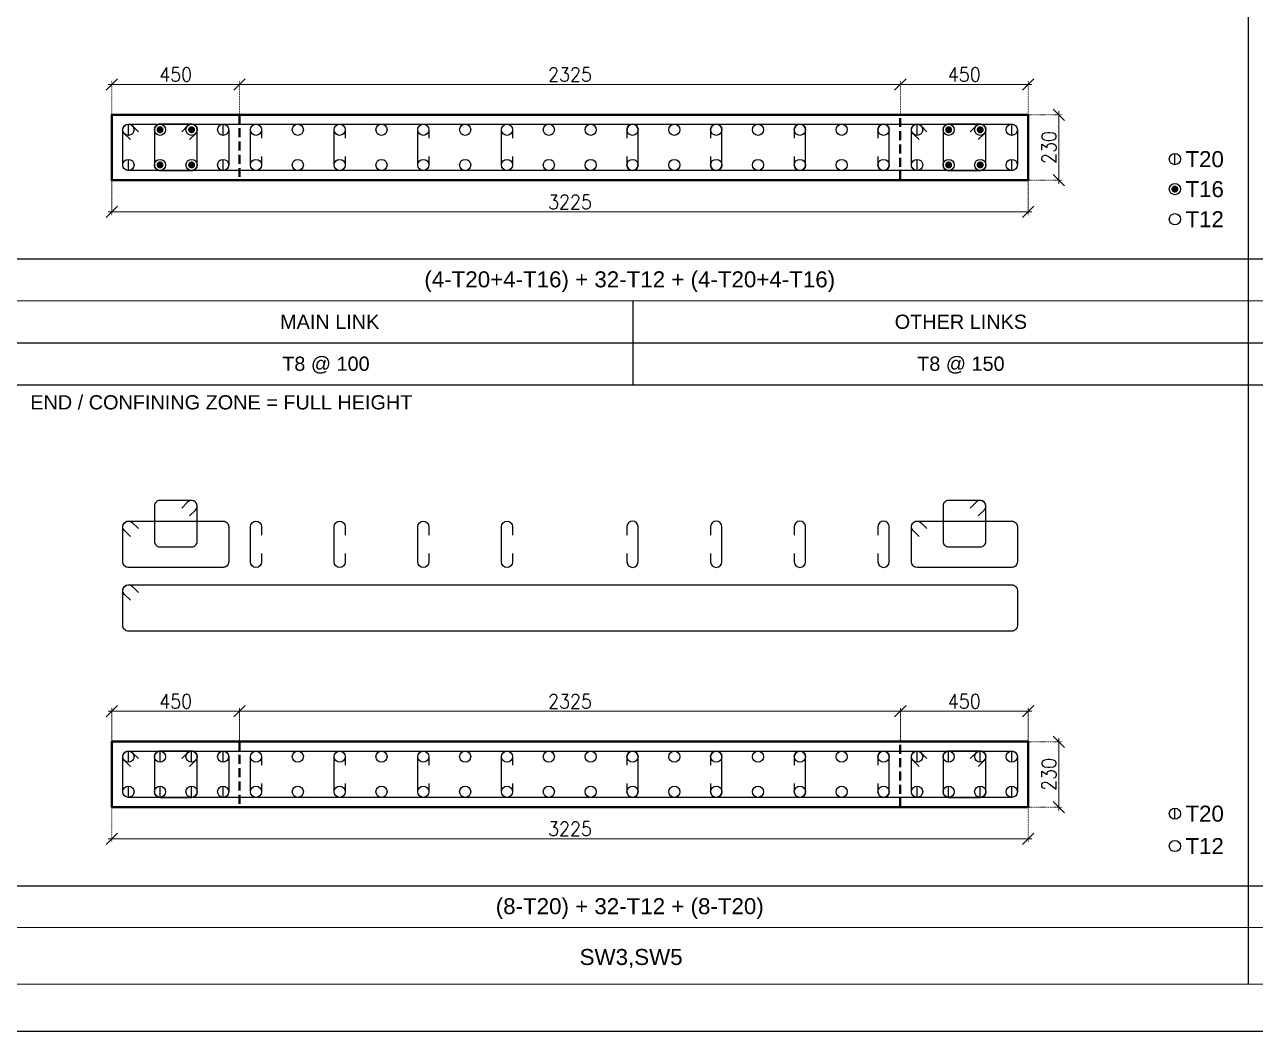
# Model space of a CAD drawing. Header units: millimetres. Extents: x 149548 to 2112824, y -1657616 to -1354760.
# Drawn here: x 2014641 to 2031964, y -1657616 to -1643452 of the extents above; entities that cross this region are included whole.
import ezdxf
from ezdxf.enums import TextEntityAlignment as Align

# ---------------------------------------------------------------- set-up
doc = ezdxf.new("R2010")
doc.units = ezdxf.units.MM
doc.header["$MEASUREMENT"] = 0
doc.header["$PDMODE"] = 98
doc.linetypes.add('DOT', pattern=[0.25, 0, -0.25])
doc.linetypes.add('HIDDEN', pattern=[0.375, 0.25, -0.125])
for name, color, linetype in [('Columns', 90, 'Continuous'), ('s_hatch_25', 13, 'Continuous'), ('s_hatch_50', 43, 'Continuous'), ('s_rebar_link', 225, 'Continuous'), ('s_rebar_linkexp', 155, 'Continuous'), ('TEXT', 43, 'Continuous')]:
    doc.layers.add(name, color=color, linetype=linetype)
doc.layers.add('s-dm', color=171, linetype='Continuous', lineweight=15)
doc.layers.add('s_text', color=20, linetype='Continuous', lineweight=9)
doc.styles.add('ARIAL', font='arial.ttf')
doc.styles.add('RS', font='romans.shx', dxfattribs={"width": 0.9})
doc.dimstyles.new('Maheboob', dxfattribs={"dimtxt": 100, "dimasz": 100, "dimexe": 0, "dimexo": 0, "dimgap": 50, "dimtad": 1, "dimdec": 0, "dimdsep": 46, "dimtxsty": 'RS', "dimblk": 'ME', "dimcen": 225, "dimdle": 25, "dimclrd": 256, "dimclre": 256, "dimclrt": 7, "dimadec": 1, "dimazin": 1, "dimtfac": 1, "dimtdec": 0, "dimtmove": 0, "dimatfit": 0, "dimldrblk": 'ME', "dimfxl": 1, "dimlwd": -1, "dimlwe": -1, "dimarcsym": 0})

# ---------------------------------------------------------------- blocks, each defined once
blk = doc.blocks.new('_Oblique')
at = {"color": 0, "linetype": 'ByBlock', "lineweight": -2}
blk.add_line((-0.5, -0.5), (0.5, 0.5), dxfattribs=at)
blk = doc.blocks.new('*D1631')
at = {"layer": 'Defpoints', "color": 0}
for p in [(2028767, -1653541), (2028767, -1654461), (2029199, -1654461)]:
    blk.add_point(p, dxfattribs=at)
at = {"layer": 's-dm'}
blk.add_line((2029199, -1653491), (2029199, -1654511), dxfattribs=at)
at = {"layer": 's-dm', "linetype": 'DOT'}
for p, q in [((2028767, -1653541), (2029249, -1653541)), ((2028767, -1654461), (2029249, -1654461))]:
    blk.add_line(p, q, dxfattribs=at)
at = {"layer": 's-dm', "xscale": 160, "yscale": 160, "zscale": 160}
for p, rotation in [((2029199, -1653541), 90), ((2029199, -1654461), 270)]:
    blk.add_blockref('_Oblique', p, dxfattribs=dict(at, rotation=rotation))
at = {"layer": 's-dm', "color": 7, "insert": (2029059, -1654001), "char_height": 200, "attachment_point": 5, "rotation": 90, "style": 'RS'}
blk.add_mtext('230', dxfattribs=at)
blk = doc.blocks.new('ME')
at = {"layer": 's-dm', "color": 2, "ltscale": 50}
for p, q in [((0, -1.04), (0, 1.04)), ((-1.04, 0), (1.04, 0))]:
    blk.add_line(p, q, dxfattribs=at)
blk.add_lwpolyline([(0.74, 0.74), (-0.74, -0.74)], dxfattribs=at)
blk = doc.blocks.new('*D1632')
at = {"layer": 'Defpoints', "color": 0}
for p in [(2015867, -1654461), (2028767, -1654461), (2015867, -1654906)]:
    blk.add_point(p, dxfattribs=at)
at = {"layer": 's-dm', "linetype": 'DOT'}
for p, q in [((2015867, -1654461), (2015867, -1654956)), ((2028767, -1654461), (2028767, -1654956))]:
    blk.add_line(p, q, dxfattribs=at)
at = {"layer": 's-dm'}
blk.add_line((2028817, -1654906), (2015817, -1654906), dxfattribs=at)
at = {"layer": 's-dm', "xscale": 160, "yscale": 160, "zscale": 160, "rotation": 180}
blk.add_blockref('_Oblique', (2015867, -1654906), dxfattribs=at)
at = {"layer": 's-dm', "xscale": 160, "yscale": 160, "zscale": 160}
blk.add_blockref('_Oblique', (2028767, -1654906), dxfattribs=at)
at = {"layer": 's-dm', "color": 7, "insert": (2022317, -1654766), "char_height": 200, "attachment_point": 5, "style": 'RS'}
blk.add_mtext('3225', dxfattribs=at)
blk = doc.blocks.new('*D1638')
at = {"layer": 'Defpoints', "color": 0}
for p in [(2017667, -1653113), (2015867, -1653541), (2017667, -1653541)]:
    blk.add_point(p, dxfattribs=at)
at = {"layer": 's-dm'}
blk.add_line((2015817, -1653113), (2017717, -1653113), dxfattribs=at)
at = {"layer": 's-dm', "linetype": 'DOT'}
for p, q in [((2015867, -1653541), (2015867, -1653063)), ((2017667, -1653541), (2017667, -1653063))]:
    blk.add_line(p, q, dxfattribs=at)
at = {"layer": 's-dm', "xscale": 160, "yscale": 160, "zscale": 160, "rotation": 180}
blk.add_blockref('_Oblique', (2015867, -1653113), dxfattribs=at)
at = {"layer": 's-dm', "xscale": 160, "yscale": 160, "zscale": 160}
blk.add_blockref('_Oblique', (2017667, -1653113), dxfattribs=at)
at = {"layer": 's-dm', "color": 7, "insert": (2016767, -1652973), "char_height": 200, "attachment_point": 5, "style": 'RS'}
blk.add_mtext('450', dxfattribs=at)
blk = doc.blocks.new('*D1639')
at = {"layer": 'Defpoints', "color": 0}
for p in [(2026967, -1653113), (2017667, -1653541), (2026967, -1653541)]:
    blk.add_point(p, dxfattribs=at)
at = {"layer": 's-dm'}
blk.add_line((2017617, -1653113), (2027017, -1653113), dxfattribs=at)
at = {"layer": 's-dm', "linetype": 'DOT'}
for p, q in [((2017667, -1653541), (2017667, -1653063)), ((2026967, -1653541), (2026967, -1653063))]:
    blk.add_line(p, q, dxfattribs=at)
at = {"layer": 's-dm', "xscale": 160, "yscale": 160, "zscale": 160, "rotation": 180}
blk.add_blockref('_Oblique', (2017667, -1653113), dxfattribs=at)
at = {"layer": 's-dm', "xscale": 160, "yscale": 160, "zscale": 160}
blk.add_blockref('_Oblique', (2026967, -1653113), dxfattribs=at)
at = {"layer": 's-dm', "color": 7, "insert": (2022317, -1652973), "char_height": 200, "attachment_point": 5, "style": 'RS'}
blk.add_mtext('2325', dxfattribs=at)
blk = doc.blocks.new('*D1640')
at = {"layer": 'Defpoints', "color": 0}
for p in [(2028767, -1653113), (2026967, -1653541), (2028767, -1653541)]:
    blk.add_point(p, dxfattribs=at)
at = {"layer": 's-dm'}
blk.add_line((2026917, -1653113), (2028817, -1653113), dxfattribs=at)
at = {"layer": 's-dm', "linetype": 'DOT'}
for p, q in [((2026967, -1653541), (2026967, -1653063)), ((2028767, -1653541), (2028767, -1653063))]:
    blk.add_line(p, q, dxfattribs=at)
at = {"layer": 's-dm', "xscale": 160, "yscale": 160, "zscale": 160, "rotation": 180}
blk.add_blockref('_Oblique', (2026967, -1653113), dxfattribs=at)
at = {"layer": 's-dm', "xscale": 160, "yscale": 160, "zscale": 160}
blk.add_blockref('_Oblique', (2028767, -1653113), dxfattribs=at)
at = {"layer": 's-dm', "color": 7, "insert": (2027867, -1652973), "char_height": 200, "attachment_point": 5, "style": 'RS'}
blk.add_mtext('450', dxfattribs=at)
blk = doc.blocks.new('*D1597')
at = {"layer": 'Defpoints', "color": 0}
for p in [(2028767, -1644721), (2028767, -1645641), (2029199, -1645641)]:
    blk.add_point(p, dxfattribs=at)
at = {"layer": 's-dm'}
blk.add_line((2029199, -1644671), (2029199, -1645691), dxfattribs=at)
at = {"layer": 's-dm', "linetype": 'DOT'}
for p, q in [((2028767, -1644721), (2029249, -1644721)), ((2028767, -1645641), (2029249, -1645641))]:
    blk.add_line(p, q, dxfattribs=at)
at = {"layer": 's-dm', "xscale": 160, "yscale": 160, "zscale": 160}
for p, rotation in [((2029199, -1644721), 90), ((2029199, -1645641), 270)]:
    blk.add_blockref('_Oblique', p, dxfattribs=dict(at, rotation=rotation))
at = {"layer": 's-dm', "color": 7, "insert": (2029059, -1645181), "char_height": 200, "attachment_point": 5, "rotation": 90, "style": 'RS'}
blk.add_mtext('230', dxfattribs=at)
blk = doc.blocks.new('*D1598')
at = {"layer": 'Defpoints', "color": 0}
for p in [(2015867, -1645641), (2028767, -1645641), (2015867, -1646087)]:
    blk.add_point(p, dxfattribs=at)
at = {"layer": 's-dm', "linetype": 'DOT'}
for p, q in [((2015867, -1645641), (2015867, -1646137)), ((2028767, -1645641), (2028767, -1646137))]:
    blk.add_line(p, q, dxfattribs=at)
at = {"layer": 's-dm'}
blk.add_line((2028817, -1646087), (2015817, -1646087), dxfattribs=at)
at = {"layer": 's-dm', "xscale": 160, "yscale": 160, "zscale": 160, "rotation": 180}
blk.add_blockref('_Oblique', (2015867, -1646087), dxfattribs=at)
at = {"layer": 's-dm', "xscale": 160, "yscale": 160, "zscale": 160}
blk.add_blockref('_Oblique', (2028767, -1646087), dxfattribs=at)
at = {"layer": 's-dm', "color": 7, "insert": (2022317, -1645947), "char_height": 200, "attachment_point": 5, "style": 'RS'}
blk.add_mtext('3225', dxfattribs=at)
blk = doc.blocks.new('*D1604')
at = {"layer": 'Defpoints', "color": 0}
for p in [(2017667, -1644294), (2015867, -1644721), (2017667, -1644721)]:
    blk.add_point(p, dxfattribs=at)
at = {"layer": 's-dm'}
blk.add_line((2015817, -1644294), (2017717, -1644294), dxfattribs=at)
at = {"layer": 's-dm', "linetype": 'DOT'}
for p, q in [((2015867, -1644721), (2015867, -1644244)), ((2017667, -1644721), (2017667, -1644244))]:
    blk.add_line(p, q, dxfattribs=at)
at = {"layer": 's-dm', "xscale": 160, "yscale": 160, "zscale": 160, "rotation": 180}
blk.add_blockref('_Oblique', (2015867, -1644294), dxfattribs=at)
at = {"layer": 's-dm', "xscale": 160, "yscale": 160, "zscale": 160}
blk.add_blockref('_Oblique', (2017667, -1644294), dxfattribs=at)
at = {"layer": 's-dm', "color": 7, "insert": (2016767, -1644154), "char_height": 200, "attachment_point": 5, "style": 'RS'}
blk.add_mtext('450', dxfattribs=at)
blk = doc.blocks.new('*D1605')
at = {"layer": 'Defpoints', "color": 0}
for p in [(2026967, -1644294), (2017667, -1644721), (2026967, -1644721)]:
    blk.add_point(p, dxfattribs=at)
at = {"layer": 's-dm'}
blk.add_line((2017617, -1644294), (2027017, -1644294), dxfattribs=at)
at = {"layer": 's-dm', "linetype": 'DOT'}
for p, q in [((2017667, -1644721), (2017667, -1644244)), ((2026967, -1644721), (2026967, -1644244))]:
    blk.add_line(p, q, dxfattribs=at)
at = {"layer": 's-dm', "xscale": 160, "yscale": 160, "zscale": 160, "rotation": 180}
blk.add_blockref('_Oblique', (2017667, -1644294), dxfattribs=at)
at = {"layer": 's-dm', "xscale": 160, "yscale": 160, "zscale": 160}
blk.add_blockref('_Oblique', (2026967, -1644294), dxfattribs=at)
at = {"layer": 's-dm', "color": 7, "insert": (2022317, -1644154), "char_height": 200, "attachment_point": 5, "style": 'RS'}
blk.add_mtext('2325', dxfattribs=at)
blk = doc.blocks.new('*D1606')
at = {"layer": 'Defpoints', "color": 0}
for p in [(2028767, -1644294), (2026967, -1644721), (2028767, -1644721)]:
    blk.add_point(p, dxfattribs=at)
at = {"layer": 's-dm'}
blk.add_line((2026917, -1644294), (2028817, -1644294), dxfattribs=at)
at = {"layer": 's-dm', "linetype": 'DOT'}
for p, q in [((2026967, -1644721), (2026967, -1644244)), ((2028767, -1644721), (2028767, -1644244))]:
    blk.add_line(p, q, dxfattribs=at)
at = {"layer": 's-dm', "xscale": 160, "yscale": 160, "zscale": 160, "rotation": 180}
blk.add_blockref('_Oblique', (2026967, -1644294), dxfattribs=at)
at = {"layer": 's-dm', "xscale": 160, "yscale": 160, "zscale": 160}
blk.add_blockref('_Oblique', (2028767, -1644294), dxfattribs=at)
at = {"layer": 's-dm', "color": 7, "insert": (2027867, -1644154), "char_height": 200, "attachment_point": 5, "style": 'RS'}
blk.add_mtext('450', dxfattribs=at)

msp = doc.modelspace()

# ---------------------------------------------------------------- linework, layer by layer
at = {"lineweight": -3}
msp.add_lwpolyline([(2112824, -1657616.5), (1991050.7, -1657616.5), (1991050.7, -1577510.7), (2112824, -1577510.7)], close=True, dxfattribs=at)
at = {"layer": 'Columns', "color": 8, "linetype": 'HIDDEN', "lineweight": 40, "ltscale": 500}
for points in [[(2017666.6, -1644721.1), (2017666.6, -1645641.1), (2015866.6, -1645641.1), (2015866.6, -1644721.1)], [(2028766.6, -1644721.1), (2028766.6, -1645641.1), (2026966.6, -1645641.1), (2026966.6, -1644721.1)], [(2017666.6, -1653540.5), (2017666.6, -1654460.5), (2015866.6, -1654460.5), (2015866.6, -1653540.5)], [(2028766.6, -1653540.5), (2028766.6, -1654460.5), (2026966.6, -1654460.5), (2026966.6, -1653540.5)]]:
    msp.add_lwpolyline(points, close=True, dxfattribs=at)
at = {"layer": 'Columns', "lineweight": 40}
for points in [[(2028766.6, -1644721.1), (2028766.6, -1645641.1), (2015866.6, -1645641.1), (2015866.6, -1644721.1), (2028766.6, -1644721.1)], [(2028766.6, -1653540.5), (2028766.6, -1654460.5), (2015866.6, -1654460.5), (2015866.6, -1653540.5), (2028766.6, -1653540.5)]]:
    msp.add_lwpolyline(points, dxfattribs=at)
at = {"layer": 's_hatch_25'}
msp.add_line((2031861.7, -1629698.7), (2031861.7, -1656952.2), dxfattribs=at)
at = {"layer": 's_hatch_50'}
for p, q in [((2001228.1, -1646747.4), (2049286.5, -1646747.3)), ((2001228.1, -1655566.8), (2049286.5, -1655566.7))]:
    msp.add_line(p, q, dxfattribs=at)
at = {"layer": 's_rebar_link'}
for p, q in [((2016102.8, -1645010.4), (2016102.8, -1644853)), ((2017435.5, -1645010.4), (2017435.5, -1644853)), ((2027202.8, -1645010.4), (2027202.8, -1644853)), ((2028535.5, -1645010.4), (2028535.5, -1644853)), ((2016102.8, -1645505.4), (2016102.8, -1645347.9)), ((2017435.5, -1645505.4), (2017435.5, -1645347.9)), ((2027202.8, -1645505.4), (2027202.8, -1645347.9)), ((2028535.5, -1645505.4), (2028535.5, -1645347.9)), ((2030831.6, -1645423.6), (2030831.6, -1645266.1)), ((2016102.8, -1653829.9), (2016102.8, -1653672.4)), ((2016547, -1653829.9), (2016547, -1653672.4)), ((2016991.2, -1653829.9), (2016991.2, -1653672.4)), ((2017435.5, -1653829.9), (2017435.5, -1653672.4)), ((2027202.8, -1653829.9), (2027202.8, -1653672.4)), ((2027647, -1653829.9), (2027647, -1653672.4)), ((2028091.2, -1653829.9), (2028091.2, -1653672.4)), ((2028535.5, -1653829.9), (2028535.5, -1653672.4)), ((2016102.8, -1654324.8), (2016102.8, -1654167.4)), ((2016547, -1654324.8), (2016547, -1654167.4)), ((2016991.2, -1654324.8), (2016991.2, -1654167.4)), ((2017435.5, -1654324.8), (2017435.5, -1654167.4)), ((2027202.8, -1654324.8), (2027202.8, -1654167.4)), ((2027647, -1654324.8), (2027647, -1654167.4)), ((2028091.2, -1654324.8), (2028091.2, -1654167.4)), ((2028535.5, -1654324.8), (2028535.5, -1654167.4)), ((2030831.6, -1654632), (2030831.6, -1654474.5))]:
    msp.add_line(p, q, dxfattribs=at)
for points in [[(2016130.6, -1645070.9), (2016047.1, -1644987.4, -0.668178), (2016102.8, -1644853), (2028535.5, -1644853, -0.4142136), (2028614.2, -1644931.7), (2028614.2, -1645426.6, -0.4142136), (2028535.5, -1645505.4), (2016102.8, -1645505.4, -0.4142136), (2016024, -1645426.6), (2016024, -1644931.7, -0.6681793), (2016158.4, -1644876), (2016241.9, -1644959.5)], [(2016130.6, -1645070.9), (2016047.1, -1644987.4, -0.668178), (2016102.8, -1644853), (2017435.5, -1644853, -0.4142136), (2017514.2, -1644931.7), (2017514.2, -1645426.6, -0.4142136), (2017435.5, -1645505.4), (2016102.8, -1645505.4, -0.4142136), (2016024, -1645426.6), (2016024, -1644931.7, -0.6681793), (2016158.4, -1644876), (2016241.9, -1644959.5)], [(2016963.4, -1645070.9), (2017046.9, -1644987.4, 0.668178), (2016991.2, -1644853), (2016547, -1644853, 0.4142136), (2016468.3, -1644931.7), (2016468.3, -1645426.6, 0.4142136), (2016547, -1645505.4), (2016991.2, -1645505.4, 0.4142136), (2017070, -1645426.6), (2017070, -1644931.7, 0.6681793), (2016935.6, -1644876), (2016852.1, -1644959.5)], [(2017976.4, -1645308.5), (2017976.4, -1645426.6, -1), (2017818.9, -1645426.6), (2017818.9, -1644931.7, -1), (2017976.4, -1644931.7), (2017976.4, -1645049.8)], [(2019154.1, -1645308.5), (2019154.1, -1645426.6, -1), (2018996.6, -1645426.6), (2018996.6, -1644931.7, -1), (2019154.1, -1644931.7), (2019154.1, -1645049.8)], [(2020331.8, -1645308.5), (2020331.8, -1645426.6, -1), (2020174.3, -1645426.6), (2020174.3, -1644931.7, -1), (2020331.8, -1644931.7), (2020331.8, -1645049.8)], [(2021509.5, -1645308.5), (2021509.5, -1645426.6, -1), (2021352, -1645426.6), (2021352, -1644931.7, -1), (2021509.5, -1644931.7), (2021509.5, -1645049.8)], [(2023118.6, -1645308.5), (2023118.6, -1645426.6, 1), (2023276, -1645426.6), (2023276, -1644931.7, 1), (2023118.6, -1644931.7), (2023118.6, -1645049.8)], [(2024296.3, -1645308.5), (2024296.3, -1645426.6, 1), (2024453.7, -1645426.6), (2024453.7, -1644931.7, 1), (2024296.3, -1644931.7), (2024296.3, -1645049.8)], [(2025474, -1645308.5), (2025474, -1645426.6, 1), (2025631.4, -1645426.6), (2025631.4, -1644931.7, 1), (2025474, -1644931.7), (2025474, -1645049.8)], [(2026651.6, -1645308.5), (2026651.6, -1645426.6, 1), (2026809.1, -1645426.6), (2026809.1, -1644931.7, 1), (2026651.6, -1644931.7), (2026651.6, -1645049.8)], [(2027230.6, -1645070.9), (2027147.1, -1644987.4, -0.668178), (2027202.8, -1644853), (2028535.5, -1644853, -0.4142136), (2028614.2, -1644931.7), (2028614.2, -1645426.6, -0.4142136), (2028535.5, -1645505.4), (2027202.8, -1645505.4, -0.4142136), (2027124, -1645426.6), (2027124, -1644931.7, -0.6681793), (2027258.4, -1644876), (2027341.9, -1644959.5)], [(2028063.4, -1645070.9), (2028146.9, -1644987.4, 0.668178), (2028091.2, -1644853), (2027647, -1644853, 0.4142136), (2027568.3, -1644931.7), (2027568.3, -1645426.6, 0.4142136), (2027647, -1645505.4), (2028091.2, -1645505.4, 0.4142136), (2028170, -1645426.6), (2028170, -1644931.7, 0.6681793), (2028035.6, -1644876), (2027952.1, -1644959.5)], [(2016130.6, -1653890.3), (2016047.1, -1653806.8, -0.668178), (2016102.8, -1653672.4), (2028535.5, -1653672.4, -0.4142136), (2028614.2, -1653751.1), (2028614.2, -1654246.1, -0.4142136), (2028535.5, -1654324.8), (2016102.8, -1654324.8, -0.4142136), (2016024, -1654246.1), (2016024, -1653751.1, -0.6681793), (2016158.4, -1653695.4), (2016241.9, -1653779)], [(2016130.6, -1653890.3), (2016047.1, -1653806.8, -0.668178), (2016102.8, -1653672.4), (2017435.5, -1653672.4, -0.4142136), (2017514.2, -1653751.1), (2017514.2, -1654246.1, -0.4142136), (2017435.5, -1654324.8), (2016102.8, -1654324.8, -0.4142136), (2016024, -1654246.1), (2016024, -1653751.1, -0.6681793), (2016158.4, -1653695.5), (2016241.9, -1653779)], [(2016963.4, -1653890.3), (2017046.9, -1653806.8, 0.668178), (2016991.2, -1653672.4), (2016547, -1653672.4, 0.4142136), (2016468.3, -1653751.1), (2016468.3, -1654246.1, 0.4142136), (2016547, -1654324.8), (2016991.2, -1654324.8, 0.4142136), (2017070, -1654246.1), (2017070, -1653751.1, 0.6681793), (2016935.6, -1653695.5), (2016852.1, -1653779)], [(2017976.4, -1654128), (2017976.4, -1654246.1, -1), (2017818.9, -1654246.1), (2017818.9, -1653751.1, -1), (2017976.4, -1653751.1), (2017976.4, -1653869.2)], [(2019154.1, -1654128), (2019154.1, -1654246.1, -1), (2018996.6, -1654246.1), (2018996.6, -1653751.1, -1), (2019154.1, -1653751.1), (2019154.1, -1653869.2)], [(2020331.8, -1654128), (2020331.8, -1654246.1, -1), (2020174.3, -1654246.1), (2020174.3, -1653751.1, -1), (2020331.8, -1653751.1), (2020331.8, -1653869.2)], [(2021509.5, -1654128), (2021509.5, -1654246.1, -1), (2021352, -1654246.1), (2021352, -1653751.1, -1), (2021509.5, -1653751.1), (2021509.5, -1653869.2)], [(2023118.6, -1654128), (2023118.6, -1654246.1, 1), (2023276, -1654246.1), (2023276, -1653751.1, 1), (2023118.6, -1653751.1), (2023118.6, -1653869.2)], [(2024296.3, -1654128), (2024296.3, -1654246.1, 1), (2024453.7, -1654246.1), (2024453.7, -1653751.1, 1), (2024296.3, -1653751.1), (2024296.3, -1653869.2)], [(2025474, -1654128), (2025474, -1654246.1, 1), (2025631.4, -1654246.1), (2025631.4, -1653751.1, 1), (2025474, -1653751.1), (2025474, -1653869.2)], [(2026651.7, -1654128), (2026651.7, -1654246.1, 1), (2026809.1, -1654246.1), (2026809.1, -1653751.1, 1), (2026651.7, -1653751.1), (2026651.7, -1653869.2)], [(2027230.6, -1653890.3), (2027147.1, -1653806.8, -0.668178), (2027202.8, -1653672.4), (2028535.5, -1653672.4, -0.4142136), (2028614.2, -1653751.1), (2028614.2, -1654246.1, -0.4142136), (2028535.5, -1654324.8), (2027202.8, -1654324.8, -0.4142136), (2027124, -1654246.1), (2027124, -1653751.1, -0.6681793), (2027258.4, -1653695.5), (2027341.9, -1653779)], [(2028063.4, -1653890.3), (2028146.9, -1653806.8, 0.668178), (2028091.2, -1653672.4), (2027647, -1653672.4, 0.4142136), (2027568.3, -1653751.1), (2027568.3, -1654246.1, 0.4142136), (2027647, -1654324.8), (2028091.2, -1654324.8, 0.4142136), (2028170, -1654246.1), (2028170, -1653751.1, 0.6681793), (2028035.6, -1653695.5), (2027952.1, -1653779)]]:
    msp.add_lwpolyline(points, format="xyb", dxfattribs=at)
for points in [[(2016571.6, -1644931.7, 49.2, 49.2, -1), (2016522.4, -1644931.7, 49.2, 49.2, -1)], [(2017015.8, -1644931.7, 49.2, 49.2, -1), (2016966.6, -1644931.7, 49.2, 49.2, -1)], [(2027671.6, -1644931.7, 49.2, 49.2, -1), (2027622.4, -1644931.7, 49.2, 49.2, -1)], [(2028115.8, -1644931.7, 49.2, 49.2, -1), (2028066.6, -1644931.7, 49.2, 49.2, -1)], [(2016571.6, -1645426.6, 49.2, 49.2, -1), (2016522.4, -1645426.6, 49.2, 49.2, -1)], [(2017015.8, -1645426.6, 49.2, 49.2, -1), (2016966.6, -1645426.6, 49.2, 49.2, -1)], [(2027671.6, -1645426.6, 49.2, 49.2, -1), (2027622.4, -1645426.6, 49.2, 49.2, -1)], [(2028115.8, -1645426.6, 49.2, 49.2, -1), (2028066.6, -1645426.6, 49.2, 49.2, -1)], [(2030856.2, -1645766.8, 49.2, 49.2, -1), (2030807, -1645766.8, 49.2, 49.2, -1)]]:
    msp.add_lwpolyline(points, format="xyseb", close=True, dxfattribs=at)
for centre in [(2016102.8, -1644931.7), (2016547, -1644931.7), (2016991.2, -1644931.7), (2017435.5, -1644931.7), (2017897.7, -1644931.7), (2018486.5, -1644931.7), (2019075.4, -1644931.7), (2019664.2, -1644931.7), (2020253.1, -1644931.7), (2020841.9, -1644931.7), (2021430.8, -1644931.7), (2022019.6, -1644931.7), (2022608.5, -1644931.7), (2023197.3, -1644931.7), (2023786.1, -1644931.7), (2024375, -1644931.7), (2024963.8, -1644931.7), (2025552.7, -1644931.7), (2026141.5, -1644931.7), (2026730.4, -1644931.7), (2027202.8, -1644931.7), (2027647, -1644931.7), (2028091.2, -1644931.7), (2028535.5, -1644931.7), (2016102.8, -1645426.6), (2016547, -1645426.6), (2016991.2, -1645426.6), (2017435.5, -1645426.6), (2017897.7, -1645426.6), (2018486.5, -1645426.6), (2019075.4, -1645426.6), (2019664.2, -1645426.6), (2020253.1, -1645426.6), (2020841.9, -1645426.6), (2021430.8, -1645426.6), (2022019.6, -1645426.6), (2022608.5, -1645426.6), (2023197.3, -1645426.6), (2023786.1, -1645426.6), (2024375, -1645426.6), (2024963.8, -1645426.6), (2025552.7, -1645426.6), (2026141.5, -1645426.6), (2026730.4, -1645426.6), (2027202.8, -1645426.6), (2027647, -1645426.6), (2028091.2, -1645426.6), (2028535.5, -1645426.6), (2030831.6, -1645344.8), (2030831.6, -1645766.8), (2030831.6, -1646189.8), (2016102.8, -1653751.1), (2016547, -1653751.1), (2016991.2, -1653751.1), (2017435.5, -1653751.1), (2017897.7, -1653751.1), (2018486.5, -1653751.1), (2019075.4, -1653751.1), (2019664.2, -1653751.1), (2020253.1, -1653751.1), (2020841.9, -1653751.1), (2021430.8, -1653751.1), (2022019.6, -1653751.1), (2022608.5, -1653751.1), (2023197.3, -1653751.1), (2023786.1, -1653751.1), (2024375, -1653751.1), (2024963.8, -1653751.1), (2025552.7, -1653751.1), (2026141.5, -1653751.1), (2026730.4, -1653751.1), (2027202.8, -1653751.1), (2027647, -1653751.1), (2028091.2, -1653751.1), (2028535.5, -1653751.1), (2016102.8, -1654246.1), (2016547, -1654246.1), (2016991.2, -1654246.1), (2017435.5, -1654246.1), (2017897.7, -1654246.1), (2018486.5, -1654246.1), (2019075.4, -1654246.1), (2019664.2, -1654246.1), (2020253.1, -1654246.1), (2020841.9, -1654246.1), (2021430.8, -1654246.1), (2022019.6, -1654246.1), (2022608.5, -1654246.1), (2023197.3, -1654246.1), (2023786.1, -1654246.1), (2024375, -1654246.1), (2024963.8, -1654246.1), (2025552.7, -1654246.1), (2026141.5, -1654246.1), (2026730.4, -1654246.1), (2027202.8, -1654246.1), (2027647, -1654246.1), (2028091.2, -1654246.1), (2028535.5, -1654246.1), (2030831.6, -1654553.3), (2030831.6, -1655009.3)]:
    msp.add_circle(centre, 78.7, dxfattribs=at)
at = {"layer": 's_rebar_linkexp'}
for points in [[(2016963.4, -1650365.3), (2017046.9, -1650281.8, 0.668178), (2016991.2, -1650147.4), (2016547, -1650147.4, 0.4142136), (2016468.3, -1650226.1), (2016468.3, -1650721.1, 0.4142136), (2016547, -1650799.8), (2016991.2, -1650799.8, 0.4142136), (2017070, -1650721.1), (2017070, -1650226.1, 0.6681793), (2016935.6, -1650170.4), (2016852.1, -1650254)], [(2028063.4, -1650365.3), (2028146.9, -1650281.8, 0.668178), (2028091.2, -1650147.4), (2027647, -1650147.4, 0.4142136), (2027568.3, -1650226.1), (2027568.3, -1650721.1, 0.4142136), (2027647, -1650799.8), (2028091.2, -1650799.8, 0.4142136), (2028170, -1650721.1), (2028170, -1650226.1, 0.6681793), (2028035.6, -1650170.4), (2027952.1, -1650254)], [(2016130.6, -1650654.8), (2016047.1, -1650571.3, -0.668178), (2016102.8, -1650436.9), (2017435.5, -1650436.9, -0.4142136), (2017514.2, -1650515.6), (2017514.2, -1651010.6, -0.4142136), (2017435.5, -1651089.3), (2016102.8, -1651089.3, -0.4142136), (2016024, -1651010.6), (2016024, -1650515.6, -0.6681793), (2016158.4, -1650459.9), (2016241.9, -1650543.5)], [(2017976.4, -1650892.5), (2017976.4, -1651010.6, -1), (2017818.9, -1651010.6), (2017818.9, -1650515.6, -1), (2017976.4, -1650515.6), (2017976.4, -1650633.7)], [(2019154.1, -1650892.5), (2019154.1, -1651010.6, -1), (2018996.6, -1651010.6), (2018996.6, -1650515.6, -1), (2019154.1, -1650515.6), (2019154.1, -1650633.7)], [(2020331.8, -1650892.5), (2020331.8, -1651010.6, -1), (2020174.3, -1651010.6), (2020174.3, -1650515.6, -1), (2020331.8, -1650515.6), (2020331.8, -1650633.7)], [(2021509.5, -1650892.5), (2021509.5, -1651010.6, -1), (2021352, -1651010.6), (2021352, -1650515.6, -1), (2021509.5, -1650515.6), (2021509.5, -1650633.7)], [(2023118.6, -1650892.5), (2023118.6, -1651010.6, 1), (2023276, -1651010.6), (2023276, -1650515.6, 1), (2023118.6, -1650515.6), (2023118.6, -1650633.7)], [(2024296.3, -1650892.5), (2024296.3, -1651010.6, 1), (2024453.7, -1651010.6), (2024453.7, -1650515.6, 1), (2024296.3, -1650515.6), (2024296.3, -1650633.7)], [(2025474, -1650892.5), (2025474, -1651010.6, 1), (2025631.4, -1651010.6), (2025631.4, -1650515.6, 1), (2025474, -1650515.6), (2025474, -1650633.7)], [(2026651.7, -1650892.5), (2026651.7, -1651010.6, 1), (2026809.1, -1651010.6), (2026809.1, -1650515.6, 1), (2026651.7, -1650515.6), (2026651.7, -1650633.7)], [(2027230.6, -1650654.8), (2027147.1, -1650571.3, -0.668178), (2027202.8, -1650436.9), (2028535.5, -1650436.9, -0.4142136), (2028614.2, -1650515.6), (2028614.2, -1651010.6, -0.4142136), (2028535.5, -1651089.3), (2027202.8, -1651089.3, -0.4142136), (2027124, -1651010.6), (2027124, -1650515.6, -0.6681793), (2027258.4, -1650459.9), (2027341.9, -1650543.5)], [(2016130.6, -1651551.8), (2016047.1, -1651468.3, -0.668178), (2016102.8, -1651333.9), (2028535.5, -1651333.9, -0.4142136), (2028614.2, -1651412.6), (2028614.2, -1651907.6, -0.4142136), (2028535.5, -1651986.3), (2016102.8, -1651986.3, -0.4142136), (2016024, -1651907.6), (2016024, -1651412.6, -0.6681793), (2016158.4, -1651356.9), (2016241.9, -1651440.5)]]:
    msp.add_lwpolyline(points, format="xyb", dxfattribs=at)
at = {"layer": 's_text'}
for p, q in [((1997843.5, -1647337.6), (2049286.5, -1647337.5)), ((1997843.5, -1656157), (2049286.5, -1656157)), ((1997843.5, -1656952.3), (2049286.5, -1656952.3))]:
    msp.add_line(p, q, dxfattribs=at)
at = {"layer": 'TEXT', "color": 7}
for p, q in [((2023200.1, -1647337.5), (2023200.1, -1648518.5)), ((2001228.1, -1647928.2), (2049286.5, -1647928.2)), ((2001228.1, -1648518.6), (2049286.5, -1648518.6))]:
    msp.add_line(p, q, dxfattribs=at)

# ---------------------------------------------------------------- texts
at = {"layer": 'TEXT', "color": 7, "style": 'ARIAL'}
for s, p in [('T20', (2030979.3, -1645344.8)), ('T16', (2030979.3, -1645766.8)), ('T12', (2030979.3, -1646189.8)), ('T20', (2030979.3, -1654553.3)), ('T12', (2030979.3, -1655009.3))]:
    msp.add_text(s, height=225, dxfattribs=at).set_placement(p, align=Align.MIDDLE_LEFT)
for s, height, p in [('(4-T20+4-T16) + 32-T12 + (4-T20+4-T16)', 225, (2023158.5, -1647036)), ('MAIN LINK', 200, (2018935.3, -1647632.7)), ('OTHER LINKS', 200, (2027819.3, -1647632.7)), ('T8 @ 100', 200, (2018882.1, -1648223.1)), ('T8 @ 150', 200, (2027819.3, -1648223.1)), ('(8-T20) + 32-T12 + (8-T20)', 225, (2023158.5, -1655855.4))]:
    msp.add_text(s, height=height, dxfattribs=at).set_placement(p, align=Align.MIDDLE_CENTER)
msp.add_text('END / CONFINING ZONE = FULL HEIGHT', height=200, dxfattribs=at).set_placement((2014720.8, -1648866.3))
at = {"layer": 'TEXT', "color": 1, "insert": (2023177.8, -1656591), "char_height": 225, "attachment_point": 5, "style": 'ARIAL'}
msp.add_mtext('SW3,SW5', dxfattribs=at)

# ---------------------------------------------------------------- dimensions: what is measured, and where the dimension line sits
at = {"layer": 's-dm'}
for base, p1, p2, override, picture, middle in [((2017666.6, -1644293.8), (2015866.6, -1644721.1), (2017666.6, -1644721.1), {"dimscale": 2, "dimasz": 80, "dimexe": 25, "dimgap": 20, "dimlfac": 0.25, "dimtxsty": 'RS', "dimblk1": 'Oblique', "dimblk2": 'Oblique', "dimsah": 1, "dimtmove": 1, "dimldrblk": 'ME', "dimfxl": 0, "dimarcsym": 1}, '*D1604', (2016766.6, -1644153.8)), ((2026966.6, -1644293.8), (2017666.6, -1644721.1), (2026966.6, -1644721.1), {"dimscale": 2, "dimasz": 80, "dimexe": 25, "dimgap": 20, "dimlfac": 0.25, "dimblk1": 'Oblique', "dimblk2": 'Oblique', "dimsah": 1, "dimtmove": 1, "dimfxl": 0, "dimarcsym": 1}, '*D1605', (2022316.6, -1644153.8)), ((2028766.6, -1644293.8), (2026966.6, -1644721.1), (2028766.6, -1644721.1), {"dimscale": 2, "dimasz": 80, "dimexe": 25, "dimgap": 20, "dimlfac": 0.25, "dimblk1": 'Oblique', "dimblk2": 'Oblique', "dimsah": 1, "dimtmove": 1, "dimfxl": 0, "dimarcsym": 1}, '*D1606', (2027866.6, -1644153.8)), ((2015866.6, -1646087), (2028766.6, -1645641.1), (2015866.6, -1645641.1), {"dimscale": 2, "dimasz": 80, "dimexe": 25, "dimgap": 20, "dimlfac": 0.25, "dimtxsty": 'RS', "dimblk1": 'Oblique', "dimblk2": 'Oblique', "dimsah": 1, "dimtmove": 1, "dimldrblk": 'ME', "dimfxl": 0, "dimarcsym": 1}, '*D1598', (2022316.6, -1645947)), ((2017666.6, -1653113.2), (2015866.6, -1653540.5), (2017666.6, -1653540.5), {"dimscale": 2, "dimasz": 80, "dimexe": 25, "dimgap": 20, "dimlfac": 0.25, "dimtxsty": 'RS', "dimblk1": 'Oblique', "dimblk2": 'Oblique', "dimsah": 1, "dimtmove": 1, "dimldrblk": 'ME', "dimfxl": 0, "dimarcsym": 1}, '*D1638', (2016766.6, -1652973.2)), ((2026966.6, -1653113.2), (2017666.6, -1653540.5), (2026966.6, -1653540.5), {"dimscale": 2, "dimasz": 80, "dimexe": 25, "dimgap": 20, "dimlfac": 0.25, "dimblk1": 'Oblique', "dimblk2": 'Oblique', "dimsah": 1, "dimtmove": 1, "dimfxl": 0, "dimarcsym": 1}, '*D1639', (2022316.6, -1652973.2)), ((2028766.6, -1653113.2), (2026966.6, -1653540.5), (2028766.6, -1653540.5), {"dimscale": 2, "dimasz": 80, "dimexe": 25, "dimgap": 20, "dimlfac": 0.25, "dimblk1": 'Oblique', "dimblk2": 'Oblique', "dimsah": 1, "dimtmove": 1, "dimfxl": 0, "dimarcsym": 1}, '*D1640', (2027866.6, -1652973.2)), ((2015866.6, -1654906.5), (2028766.6, -1654460.5), (2015866.6, -1654460.5), {"dimscale": 2, "dimasz": 80, "dimexe": 25, "dimgap": 20, "dimlfac": 0.25, "dimtxsty": 'RS', "dimblk1": 'Oblique', "dimblk2": 'Oblique', "dimsah": 1, "dimtmove": 1, "dimldrblk": 'ME', "dimfxl": 0, "dimarcsym": 1}, '*D1632', (2022316.6, -1654766.5))]:
    dim = msp.add_linear_dim(base=base, p1=p1, p2=p2, dimstyle='Maheboob', override=override, dxfattribs=at)
    dim.commit()
    dim.dimension.update_dxf_attribs({"geometry": picture, "text_midpoint": middle})
for base, p1, p2, picture, middle in [((2029199.5, -1645641.1), (2028766.6, -1644721.1), (2028766.6, -1645641.1), '*D1597', (2029059.5, -1645181.1)), ((2029199.5, -1654460.5), (2028766.6, -1653540.5), (2028766.6, -1654460.5), '*D1631', (2029059.5, -1654000.5))]:
    dim = msp.add_linear_dim(base=base, p1=p1, p2=p2, angle=90, dimstyle='Maheboob', override={"dimscale": 2, "dimasz": 80, "dimexe": 25, "dimgap": 20, "dimlfac": 0.25, "dimtxsty": 'RS', "dimblk1": 'Oblique', "dimblk2": 'Oblique', "dimsah": 1, "dimtmove": 1, "dimldrblk": 'ME', "dimfxl": 0, "dimarcsym": 1}, dxfattribs=at)
    dim.commit()
    dim.dimension.update_dxf_attribs({"geometry": picture, "text_midpoint": middle})

doc.saveas('drawing.dxf')
